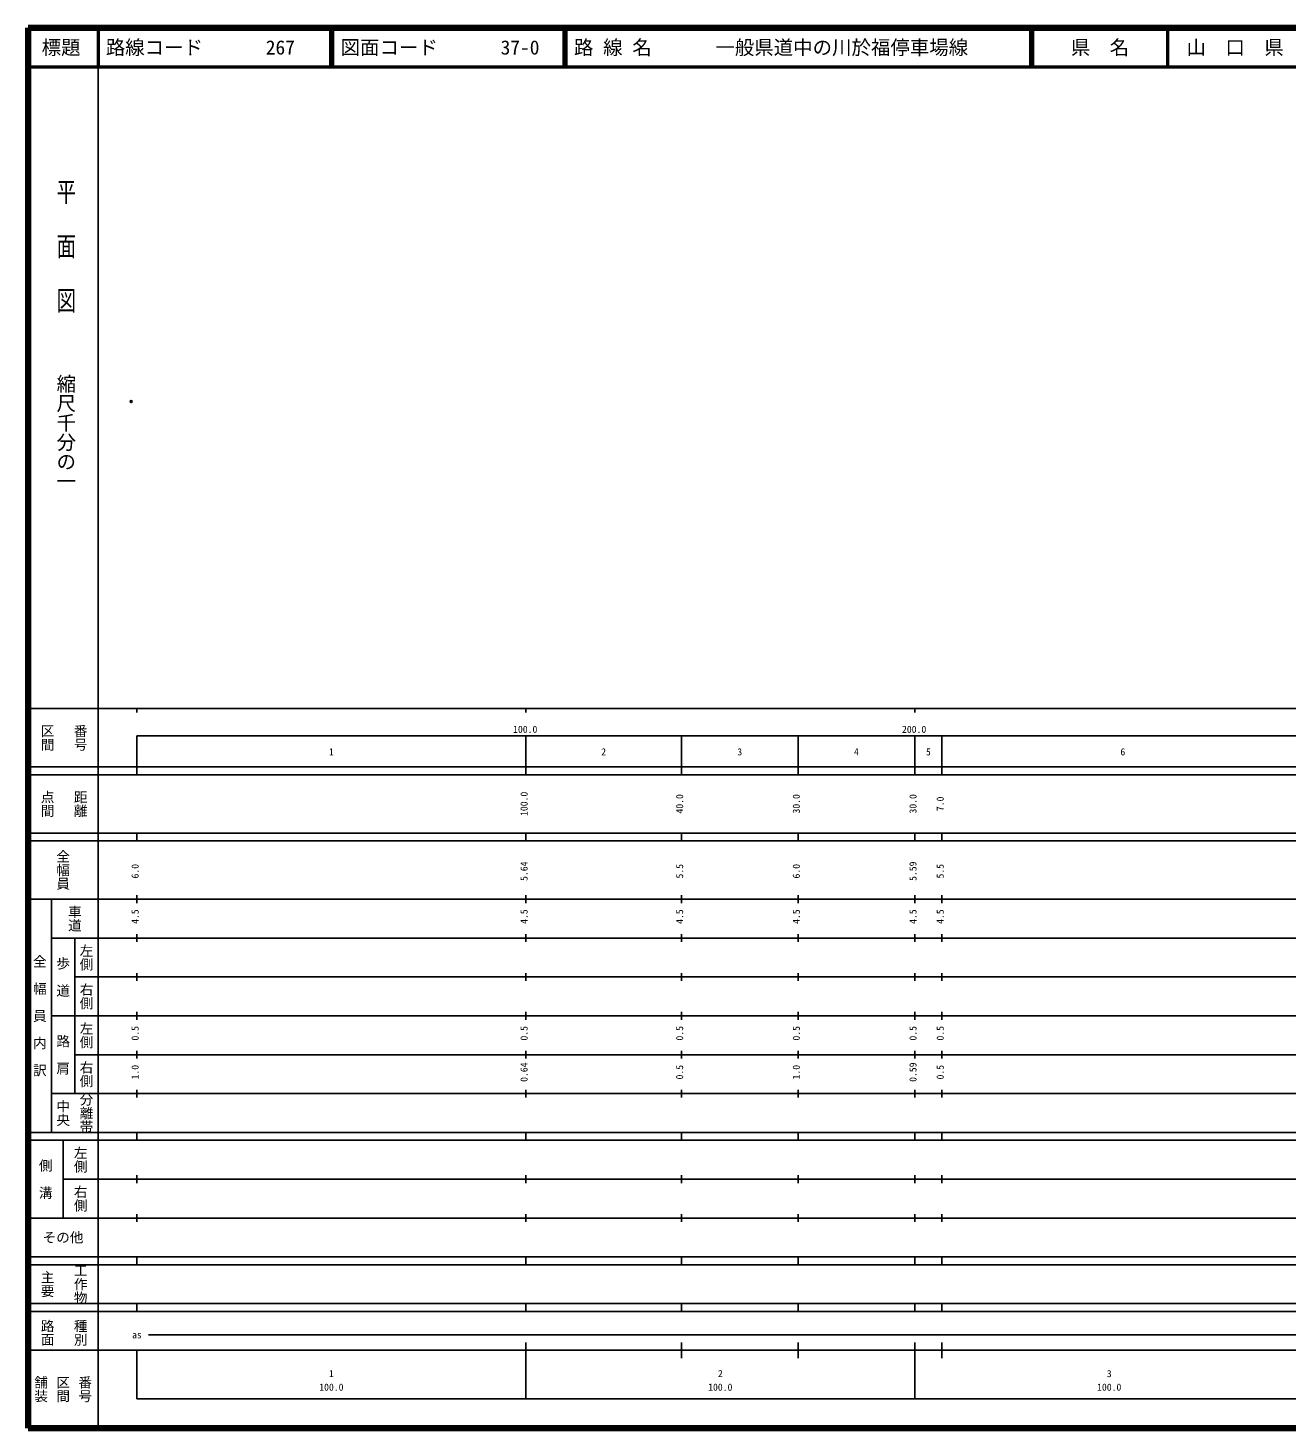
# Model space of a CAD drawing. Units: millimetres on the paper. Extents: x 40 to 680, y 20 to 380.
# Drawn here: x 40 to 363.7, y 20 to 380 of the extents above; entities that cross this region are included whole.
import ezdxf
from ezdxf.enums import TextEntityAlignment as Align

# ---------------------------------------------------------------- set-up
doc = ezdxf.new("R2010")
doc.units = ezdxf.units.MM
doc.header["$PDMODE"] = 32
doc.header["$PDSIZE"] = 0.5
doc.layers.add('M-OTRS', color=6, linetype='Continuous')
for name, color, linetype, lineweight in [('M-TTL', 2, 'Continuous', 140), ('M-TTL-BAND', 7, 'Continuous', 25), ('M-TTL-LINE', 7, 'Continuous', 50), ('M-TTL-TXT', 7, 'Continuous', 13)]:
    doc.layers.add(name, color=color, linetype=linetype, lineweight=lineweight)
doc.styles.add('@ＭＳ ゴシック', font='')
doc.styles.add('ＭＳ ゴシック', font='')
doc.styles.get('@ＭＳ ゴシック').set_extended_font_data('@MS Gothic')
doc.styles.get('ＭＳ ゴシック').set_extended_font_data('MS Gothic')

msp = doc.modelspace()

# ---------------------------------------------------------------- linework, layer by layer
at = {"layer": 'M-OTRS'}
msp.add_point((66.53, 283.928), dxfattribs=at)
at = {"layer": 'M-TTL'}
for p, q in [((40, 380), (40, 20)), ((680, 380), (40, 380)), ((40, 20), (680, 20))]:
    msp.add_line(p, q, dxfattribs=at)
at = {"layer": 'M-TTL-BAND'}
for p, q in [((58, 370), (58, 20)), ((40, 205), (579, 205)), ((68, 205), (68, 204)), ((168, 205), (168, 204)), ((268, 205), (268, 204)), ((68, 198), (579, 198)), ((68, 198), (68, 188)), ((168, 188), (168, 198)), ((208, 188), (208, 198)), ((238, 188), (238, 198)), ((268, 188), (268, 198)), ((275, 188), (275, 198)), ((40, 190), (579, 190)), ((40, 188), (579, 188)), ((40, 173), (579, 173)), ((68, 171), (68, 173)), ((168, 171), (168, 173)), ((208, 171), (208, 173)), ((238, 171), (238, 173)), ((268, 171), (268, 173)), ((275, 171), (275, 173)), ((40, 171), (579, 171)), ((40, 156), (579, 156)), ((46, 96), (46, 156)), ((68, 155), (68, 157)), ((168, 155), (168, 157)), ((208, 155), (208, 157)), ((238, 155), (238, 157)), ((268, 155), (268, 157)), ((275, 155), (275, 157)), ((46, 146), (579, 146)), ((52, 146), (52, 106)), ((68, 145), (68, 147)), ((168, 145), (168, 147)), ((208, 145), (208, 147)), ((238, 145), (238, 147)), ((268, 145), (268, 147)), ((275, 145), (275, 147)), ((68, 135), (68, 137)), ((168, 135), (168, 137)), ((208, 135), (208, 137)), ((238, 135), (238, 137)), ((268, 135), (268, 137)), ((275, 135), (275, 137)), ((52, 136), (579, 136)), ((46, 126), (579, 126)), ((68, 125), (68, 127)), ((168, 125), (168, 127)), ((208, 125), (208, 127)), ((238, 125), (238, 127)), ((268, 125), (268, 127)), ((275, 125), (275, 127)), ((52, 116), (579, 116)), ((68, 115), (68, 117)), ((168, 115), (168, 117)), ((208, 115), (208, 117)), ((238, 115), (238, 117)), ((268, 115), (268, 117)), ((275, 115), (275, 117)), ((46, 106), (579, 106)), ((68, 105), (68, 107)), ((168, 105), (168, 107)), ((208, 105), (208, 107)), ((238, 105), (238, 107)), ((268, 105), (268, 107)), ((275, 105), (275, 107)), ((40, 96), (579, 96)), ((40, 94), (579, 94)), ((49, 94), (49, 74)), ((68, 94), (68, 96)), ((168, 94), (168, 96)), ((208, 94), (208, 96)), ((238, 94), (238, 96)), ((268, 94), (268, 96)), ((275, 94), (275, 96)), ((49, 84), (579, 84)), ((68, 83), (68, 85)), ((168, 83), (168, 85)), ((208, 83), (208, 85)), ((238, 83), (238, 85)), ((268, 83), (268, 85)), ((275, 83), (275, 85)), ((40, 74), (579, 74)), ((68, 73), (68, 75)), ((168, 73), (168, 75)), ((208, 73), (208, 75)), ((238, 73), (238, 75)), ((268, 73), (268, 75)), ((275, 73), (275, 75)), ((40, 64), (579, 64)), ((40, 62), (579, 62)), ((68, 62), (68, 64)), ((168, 62), (168, 64)), ((208, 62), (208, 64)), ((238, 62), (238, 64)), ((268, 62), (268, 64)), ((275, 62), (275, 64)), ((40, 52), (579, 52)), ((68, 50), (68, 52)), ((168, 50), (168, 52)), ((208, 50), (208, 52)), ((238, 50), (238, 52)), ((268, 50), (268, 52)), ((275, 50), (275, 52)), ((40, 50), (579, 50)), ((71, 44), (565, 44)), ((40, 40), (579, 40)), ((68, 40), (68, 27.5)), ((168, 27.5), (168, 42)), ((208, 38), (208, 42)), ((238, 38), (238, 42)), ((268, 27.5), (268, 42)), ((275, 38), (275, 42)), ((68, 27.5), (579, 27.5))]:
    msp.add_line(p, q, dxfattribs=at)
at = {"layer": 'M-TTL-LINE'}
for p, q in [((58, 380), (58, 370)), ((117.75, 380), (117.75, 370)), ((118.25, 380), (118.25, 370)), ((177.75, 380), (177.75, 370)), ((178.25, 380), (178.25, 370)), ((297.75, 380), (297.75, 370)), ((298.25, 380), (298.25, 370)), ((333, 380), (333, 370)), ((40, 370), (680, 370))]:
    msp.add_line(p, q, dxfattribs=at)

# ---------------------------------------------------------------- texts
at = {"layer": 'M-TTL-BAND', "style": '@ＭＳ ゴシック', "width": 1.4}
msp.add_text('平  面  図', height=3.666, rotation=270, dxfattribs=at).set_placement((49.777, 306.475), align=Align.MIDDLE_RIGHT)
at = {"layer": 'M-TTL-BAND', "style": '@ＭＳ ゴシック'}
msp.add_text('縮尺千分の一', height=3.666, rotation=270, dxfattribs=at).set_placement((49.777, 261.03), align=Align.MIDDLE_RIGHT)
for s, p in [('区間', (45, 197.5)), ('番号', (53.5, 197.5)), ('点間', (45, 180.5)), ('距離', (53.5, 180.5)), ('全幅員', (49, 163.5)), ('車道', (52, 151)), ('左側', (55, 141)), ('全\u3000幅\u3000員\u3000内\u3000訳', (43, 126)), ('歩\u3000道', (49, 136)), ('右側', (55, 131)), ('左側', (55, 121)), ('路\u3000肩', (49, 116)), ('右側', (55, 111)), ('分離帯', (55, 101)), ('中央', (49, 101)), ('左側', (53.5, 89)), ('側\u3000溝', (44.5, 84)), ('右側', (53.5, 79)), ('工作物', (53.5, 57)), ('主要', (45, 57)), ('路面', (45, 44.5)), ('種別', (53.5, 44.5)), ('舗装', (43.333, 30)), ('区間', (49, 30)), ('番号', (54.667, 30))]:
    msp.add_text(s, height=2.566, rotation=270, dxfattribs=at).set_placement(p, align=Align.MIDDLE_CENTER)
at = {"layer": 'M-TTL-BAND', "style": 'ＭＳ ゴシック'}
for s, p in [('100.0', (167.844, 198.195)), ('200.0', (267.844, 198.195)), ('1', (118, 192.405)), ('2', (188, 192.405)), ('3', (223, 192.405)), ('4', (253, 192.405)), ('5', (271.5, 192.405)), ('6', (321.5, 192.405)), ('as', (68, 42.5)), ('1', (118, 32.523)), ('2', (218, 32.523)), ('3', (318, 32.523)), ('100.0', (118, 29.033)), ('100.0', (218, 29.033)), ('100.0', (318, 29.033))]:
    msp.add_text(s, height=1.833, dxfattribs=at).set_placement(p, align=Align.BOTTOM_CENTER)
for s, p in [('100.0', (169, 180.5)), ('40.0', (209, 180.5)), ('30.0', (239, 180.5)), ('30.0', (269, 180.5)), ('7.0', (276, 180.5)), ('6.0', (69, 163.174)), ('5.64', (169, 163.174)), ('5.5', (209, 163.174)), ('6.0', (239, 163.174)), ('5.59', (269, 163.174)), ('5.5', (276, 163.174)), ('4.5', (69, 151.5)), ('4.5', (169, 151.5)), ('4.5', (209, 151.5)), ('4.5', (239, 151.5)), ('4.5', (269, 151.5)), ('4.5', (276, 151.5)), ('0.5', (69, 121.5)), ('0.5', (169, 121.5)), ('0.5', (209, 121.5)), ('0.5', (239, 121.5)), ('0.5', (269, 121.5)), ('0.5', (276, 121.5)), ('1.0', (69, 111.5)), ('0.64', (169, 111.5)), ('0.5', (209, 111.5)), ('1.0', (239, 111.5)), ('0.59', (269, 111.5)), ('0.5', (276, 111.5))]:
    msp.add_text(s, height=1.833, rotation=90, dxfattribs=at).set_placement(p, align=Align.BOTTOM_CENTER)
msp.add_text('その他', height=2.566, dxfattribs=at).set_placement((49, 69), align=Align.MIDDLE_CENTER)
at = {"layer": 'M-TTL-TXT', "style": 'ＭＳ ゴシック'}
for s, p in [('標題', (48.5, 375)), ('県\u3000名', (315.625, 375)), ('山\u3000口\u3000県', (350.375, 375))]:
    msp.add_text(s, height=3.666, dxfattribs=at).set_placement(p, align=Align.MIDDLE_CENTER)
for s, p in [('路線コード', (60, 375)), ('267', (101.142, 375)), ('図面コード', (120.38, 375)), ('37-0', (161.521, 375)), ('路 線 名', (180.38, 375)), ('一般県道中の川於福停車場線', (216.734, 375))]:
    msp.add_text(s, height=3.666, dxfattribs=at).set_placement(p, align=Align.MIDDLE_LEFT)

doc.saveas('drawing.dxf')
